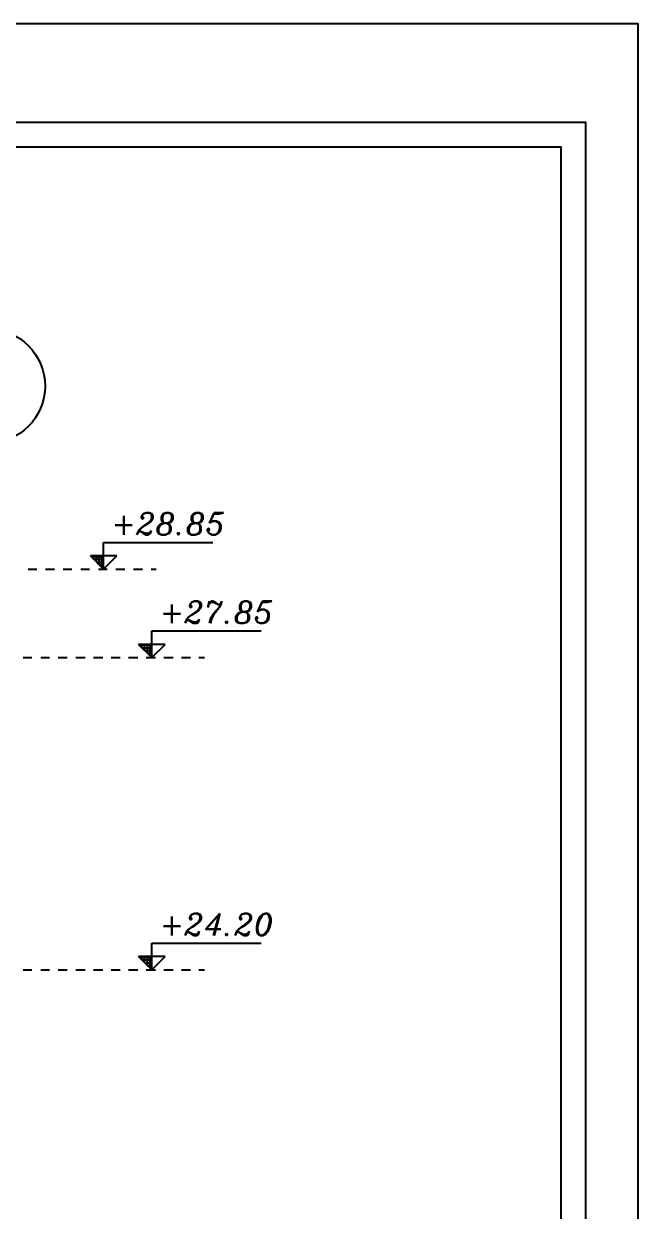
# Model space of a CAD drawing. Header units: millimetres. Extents: x 844 to 2732, y 457 to 943.
# Drawn here: x 2537.91 to 2544.89, y 485.32 to 498.82 of the extents above; entities that cross this region are included whole.
import ezdxf

# ---------------------------------------------------------------- set-up
doc = ezdxf.new("R2010")
doc.units = ezdxf.units.MM
doc.header["$LTSCALE"] = 0.01
doc.linetypes.add('ACAD_ISO03W100', pattern=[30, 12, -18])
doc.layers.add('00-Arm', color=7, linetype='Continuous')
doc.layers.add('05-Dim', color=5, linetype='Continuous')
doc.styles.get("Standard").update_dxf_attribs({"font": 'italic.shx'})

# ---------------------------------------------------------------- blocks, each defined once
blk = doc.blocks.new('Grid - M_Grid Head - Circle-24584-South')
at = {"layer": '05-Dim'}
blk.add_circle((-7.058, 30.938), 0.65, dxfattribs=at)

msp = doc.modelspace()

# ---------------------------------------------------------------- hatches: boundary and pattern name
at = {"layer": '05-Dim'}
h = msp.add_hatch(dxfattribs=at)
h.set_pattern_fill('NET', color=3, scale=0.01, style=0)
h.set_pattern_definition([(0, (1758.444474, -215.896414), (0, 0.03175), []), (90, (1758.444474, -215.896414), (-0.03175, 2e-18), [])])
h.paths.add_polyline_path([(2538.815, 492.77), (2538.665, 492.77), (2538.815, 492.619)])
h = msp.add_hatch(dxfattribs=at)
h.set_pattern_fill('NET', color=3, scale=0.01, style=0)
h.set_pattern_definition([(0, (1758.992922, -216.90259), (0, 0.03175), []), (90, (1758.992922, -216.90259), (-0.03175, 2e-18), [])])
h.paths.add_polyline_path([(2539.364, 491.764), (2539.213, 491.764), (2539.364, 491.613)])
h = msp.add_hatch(dxfattribs=at)
h.set_pattern_fill('NET', color=3, scale=0.01, style=0)
h.set_pattern_definition([(0, (1758.992922, -220.45259), (0, 0.03175), []), (90, (1758.992922, -220.45259), (-0.03175, 2e-18), [])])
h.paths.add_polyline_path([(2539.364, 488.214), (2539.213, 488.214), (2539.364, 488.063)])

# ---------------------------------------------------------------- linework, layer by layer
at = {"layer": '00-Arm'}
for points in [[(2515.394, 498.821), (2515.394, 456.678), (2544.894, 456.678), (2544.894, 498.821)], [(2516.272, 497.416), (2516.272, 458.083), (2544.016, 458.083), (2544.016, 497.416)]]:
    msp.add_lwpolyline(points, close=True, dxfattribs=at)
at = {"layer": '00-Arm', "color": 4}
msp.add_lwpolyline([(2515.991, 497.697), (2515.991, 457.802), (2544.297, 457.802), (2544.297, 497.697)], close=True, dxfattribs=at)
at = {"layer": '05-Dim', "color": 4}
for p, q in [((2538.815, 492.923), (2540.057, 492.923)), ((2538.815, 492.619), (2538.815, 492.923)), ((2538.815, 492.619), (2538.665, 492.77)), ((2538.966, 492.77), (2538.665, 492.77)), ((2538.815, 492.619), (2538.966, 492.77)), ((2539.364, 491.917), (2540.606, 491.917)), ((2539.364, 491.613), (2539.364, 491.917)), ((2539.364, 491.613), (2539.213, 491.764)), ((2539.514, 491.764), (2539.213, 491.764)), ((2539.364, 491.613), (2539.514, 491.764)), ((2539.364, 488.367), (2540.606, 488.367)), ((2539.364, 488.063), (2539.364, 488.367)), ((2539.364, 488.063), (2539.213, 488.214)), ((2539.514, 488.214), (2539.213, 488.214)), ((2539.364, 488.063), (2539.514, 488.214))]:
    msp.add_line(p, q, dxfattribs=at)
at = {"layer": '05-Dim', "color": 5, "linetype": 'ACAD_ISO03W100', "ltscale": 0.5}
for p, q in [((2537.955, 492.619), (2539.411, 492.619)), ((2527.299, 491.613), (2539.96, 491.613)), ((2538.504, 491.613), (2539.96, 491.613)), ((2527.299, 488.063), (2539.96, 488.063)), ((2538.504, 488.063), (2539.96, 488.063))]:
    msp.add_line(p, q, dxfattribs=at)

# ---------------------------------------------------------------- block references
at = {"layer": '05-Dim', "color": 5, "ltscale": 6}
msp.add_blockref('Grid - M_Grid Head - Circle-24584-South', (2544.557, 463.763), dxfattribs=at)

# ---------------------------------------------------------------- texts
at = {"layer": '05-Dim', "color": 4, "char_height": 0.25, "width": 2.0432, "attachment_point": 1}
for s, insert in [('+28.85', (2538.904, 493.261)), ('+27.85', (2539.452, 492.254)), ('+24.20', (2539.452, 488.704))]:
    msp.add_mtext(s, dxfattribs=dict(at, insert=insert))

doc.saveas('drawing.dxf')
